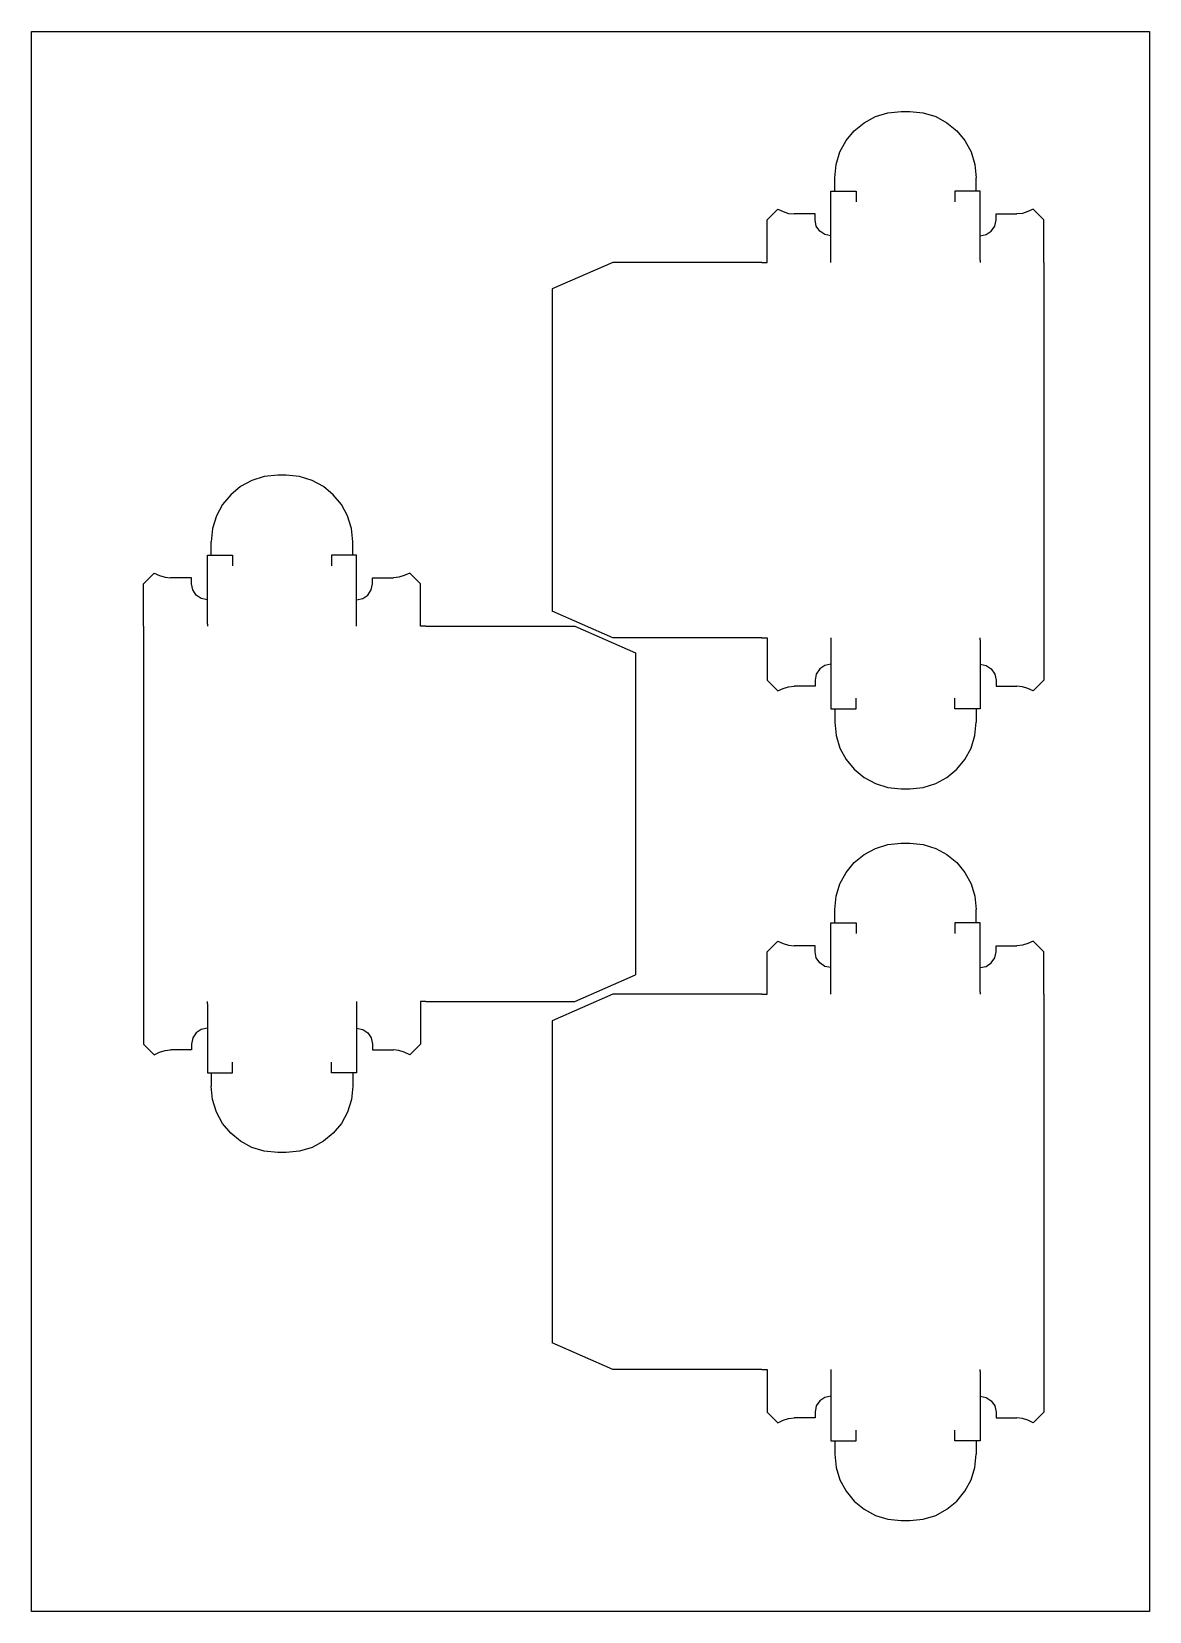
# Model space of a CAD drawing. Extents: x 0 to 210, y 0 to 297.
import ezdxf

# ---------------------------------------------------------------- set-up
doc = ezdxf.new("R2010")
doc.units = 0

msp = doc.modelspace()

# ---------------------------------------------------------------- linework, layer by layer
at = {"layer": 'Layer 1'}
for p, q in [((0, 297), (210, 297)), ((0, 0), (0, 297)), ((210, 297), (210, 0)), ((154.544565, 278.347845), (156.394531, 279.874206)), ((156.394531, 279.874206), (158.517836, 281.026698)), ((158.517836, 281.026698), (160.864214, 281.755054)), ((160.864214, 281.755054), (163.3834, 282.00901)), ((163.3834, 282.00901), (164.9834, 282.00901)), ((164.9834, 282.00901), (167.502587, 281.755054)), ((167.502587, 281.755054), (169.848966, 281.026698)), ((169.848966, 281.026698), (171.972272, 279.874206)), ((171.972272, 279.874206), (173.82224, 278.347845)), ((151.865712, 274.374574), (153.018204, 276.497879)), ((153.018204, 276.497879), (154.544565, 278.347845)), ((173.82224, 278.347845), (175.348603, 276.497879)), ((175.348603, 276.497879), (176.501097, 274.374574)), ((151.137356, 272.028196), (151.865712, 274.374574)), ((176.501097, 274.374574), (177.229454, 272.028196)), ((150.8834, 269.50901), (151.137356, 272.028196)), ((177.229454, 272.028196), (177.48341, 269.50901)), ((150.8834, 267.00901), (150.8834, 269.50901)), ((177.48341, 267.00901), (177.48341, 269.50901)), ((150.1834, 254.00901), (150.1834, 267.00901)), ((150.1834, 267.00901), (154.89173, 267.00901)), ((154.89173, 267.00901), (154.89173, 265.00901)), ((178.1834, 267.00901), (173.47507, 267.00901)), ((173.47507, 267.00901), (173.47507, 265.00901)), ((178.1834, 254.00901), (178.1834, 267.00901)), ((138.1834, 261.60901), (140.1834, 263.60901)), ((138.1834, 253.60901), (138.1834, 261.60901)), ((140.1834, 263.60901), (141.20475, 263.1494)), ((141.20475, 263.1494), (142.207298, 262.820346)), ((142.207298, 262.820346), (143.25657, 262.70901)), ((147.1834, 262.70901), (143.25657, 262.70901)), ((147.1834, 261.60901), (147.1834, 262.70901)), ((147.419155, 260.441276), (147.1834, 261.60901)), ((180.947635, 260.441276), (181.18339, 261.60901)), ((181.18339, 261.60901), (181.18339, 262.70901)), ((181.18339, 262.70901), (185.11019, 262.70901)), ((186.159471, 262.820346), (185.11019, 262.70901)), ((187.16202, 263.1494), (186.159471, 262.820346)), ((188.18337, 263.60901), (187.16202, 263.1494)), ((190.18337, 261.60901), (188.18337, 263.60901)), ((190.18337, 253.60901), (190.18337, 261.60901)), ((148.062081, 259.487691), (147.419155, 260.441276)), ((149.015666, 258.844765), (148.062081, 259.487691)), ((150.1834, 258.60901), (149.015666, 258.844765)), ((150.1834, 258.60901), (150.1834, 258.60901)), ((178.1834, 258.60901), (179.351128, 258.844765)), ((179.351128, 258.844765), (180.30471, 259.487691)), ((180.30471, 259.487691), (180.947635, 260.441276)), ((109.18339, 253.60901), (97.770884, 248.60901)), ((137.1834, 253.60901), (109.18339, 253.60901)), ((137.1834, 253.60901), (138.1834, 253.60901)), ((150.1834, 253.60901), (150.1834, 254.00901)), ((178.1834, 254.00901), (178.1834, 253.60901)), ((190.18337, 253.60901), (190.18337, 182.65904)), ((97.770884, 248.60901), (97.770884, 188.05904)), ((39.246867, 211.4597), (37.396899, 209.93334)), ((41.370173, 212.61219), (39.246867, 211.4597)), ((43.716552, 213.340545), (41.370173, 212.61219)), ((46.235739, 213.5945), (43.716552, 213.340545)), ((47.835739, 213.5945), (46.235739, 213.5945)), ((50.354925, 213.340545), (47.835739, 213.5945)), ((52.701303, 212.61219), (50.354925, 213.340545)), ((54.824608, 211.4597), (52.701303, 212.61219)), ((56.674574, 209.93334), (54.824608, 211.4597)), ((35.870536, 208.083376), (34.718042, 205.960073)), ((37.396899, 209.93334), (35.870536, 208.083376)), ((58.200935, 208.083376), (56.674574, 209.93334)), ((59.353427, 205.960073), (58.200935, 208.083376)), ((34.718042, 205.960073), (33.989685, 203.613696)), ((60.081783, 203.613696), (59.353427, 205.960073)), ((33.989685, 203.613696), (33.735729, 201.09451)), ((60.335739, 201.09451), (60.081783, 203.613696)), ((33.735729, 198.59451), (33.735729, 201.09451)), ((60.335739, 198.59451), (60.335739, 201.09451)), ((33.035739, 185.59451), (33.035739, 198.59451)), ((33.035739, 198.59451), (37.744069, 198.59451)), ((37.744069, 198.59451), (37.744069, 196.59451)), ((61.035739, 198.59451), (56.327409, 198.59451)), ((56.327409, 198.59451), (56.327409, 196.59451)), ((61.035739, 185.59451), (61.035739, 198.59451)), ((21.035767, 193.19451), (23.035767, 195.19451)), ((21.035767, 185.19451), (21.035767, 193.19451)), ((23.035767, 195.19451), (24.057119, 194.7349)), ((24.057119, 194.7349), (25.059668, 194.405841)), ((25.059668, 194.405841), (26.108949, 194.2945)), ((30.035749, 194.2945), (26.108949, 194.2945)), ((30.035749, 193.19451), (30.035749, 194.2945)), ((30.271504, 192.026776), (30.035749, 193.19451)), ((63.799984, 192.026776), (64.035739, 193.19451)), ((64.035739, 193.19451), (64.035739, 194.29451)), ((64.035739, 194.29451), (67.962569, 194.29451)), ((69.011842, 194.405846), (67.962569, 194.29451)), ((70.014389, 194.7349), (69.011842, 194.405846)), ((71.035739, 195.19451), (70.014389, 194.7349)), ((73.035739, 193.19451), (71.035739, 195.19451)), ((73.035739, 185.19451), (73.035739, 193.19451)), ((30.914429, 191.073191), (30.271504, 192.026776)), ((31.868011, 190.430265), (30.914429, 191.073191)), ((33.035739, 190.19451), (31.868011, 190.430265)), ((61.035739, 190.19451), (62.203473, 190.430265)), ((61.035739, 190.19451), (61.035739, 190.19451)), ((62.203473, 190.430265), (63.157058, 191.073191)), ((63.157058, 191.073191), (63.799984, 192.026776)), ((109.18339, 183.05904), (97.770884, 188.05904)), ((97.770884, 188.05904), (97.770884, 188.05904)), ((97.770884, 188.05904), (97.770884, 188.05904)), ((97.770884, 188.05904), (97.770884, 188.05904)), ((97.770884, 188.05904), (97.770884, 188.05904)), ((97.770884, 188.05904), (97.770884, 188.05904)), ((97.770884, 188.05904), (97.770884, 188.05904)), ((97.770884, 188.05904), (97.770884, 188.05904)), ((97.770884, 188.05904), (97.770884, 188.05904)), ((21.035767, 185.19451), (21.035767, 114.24454)), ((33.035739, 185.59451), (33.035739, 185.19451)), ((61.035739, 185.19451), (61.035739, 185.59451)), ((74.035739, 185.19451), (73.035739, 185.19451)), ((74.035739, 185.19451), (102.03575, 185.19451)), ((102.03575, 185.19451), (113.44825, 180.19451)), ((137.1834, 183.05904), (109.18339, 183.05904)), ((137.1834, 183.05904), (138.1834, 183.05904)), ((138.1834, 183.05904), (138.1834, 175.05904)), ((150.1834, 183.05904), (150.1834, 182.65904)), ((150.1834, 182.65904), (150.1834, 169.65904)), ((178.1834, 182.65904), (178.1834, 183.05904)), ((178.1834, 182.65904), (178.1834, 169.65904)), ((190.18337, 183.05904), (190.18337, 175.05904)), ((113.44825, 180.19451), (113.44825, 119.64454)), ((147.419155, 176.226778), (147.1834, 175.05904)), ((148.062081, 177.180363), (147.419155, 176.226778)), ((149.015666, 177.823286), (148.062081, 177.180363)), ((150.1834, 178.05904), (149.015666, 177.823286)), ((150.1834, 178.05904), (150.1834, 178.05904)), ((178.1834, 178.05904), (179.351128, 177.823286)), ((179.351128, 177.823286), (180.30471, 177.180363)), ((180.30471, 177.180363), (180.947635, 176.226778)), ((180.947635, 176.226778), (181.18339, 175.05904)), ((138.1834, 175.05904), (140.1834, 173.05904)), ((140.1834, 173.05904), (141.20475, 173.51865)), ((141.20475, 173.51865), (142.207298, 173.847704)), ((142.207298, 173.847704), (143.25657, 173.95904)), ((147.1834, 173.95904), (143.25657, 173.95904)), ((147.1834, 175.05904), (147.1834, 173.95904)), ((181.18339, 175.05904), (181.18339, 173.95904)), ((181.18339, 173.95904), (185.11019, 173.95904)), ((186.159471, 173.847704), (185.11019, 173.95904)), ((187.16202, 173.51865), (186.159471, 173.847704)), ((188.18337, 173.05904), (187.16202, 173.51865)), ((190.18337, 175.05904), (188.18337, 173.05904)), ((150.1834, 169.65904), (154.89173, 169.65904)), ((150.8834, 169.65904), (150.8834, 167.15904)), ((154.89173, 169.65904), (154.89173, 171.65904)), ((173.47507, 169.65904), (173.47507, 171.65904)), ((178.1834, 169.65904), (173.47507, 169.65904)), ((177.48341, 169.65904), (177.48341, 167.15904)), ((150.8834, 167.15904), (151.137356, 164.639854)), ((177.229454, 164.639854), (177.48341, 167.15904)), ((151.137356, 164.639854), (151.865712, 162.293476)), ((176.501097, 162.293476), (177.229454, 164.639854)), ((151.865712, 162.293476), (153.018204, 160.170171)), ((175.348603, 160.170171), (176.501097, 162.293476)), ((153.018204, 160.170171), (154.544565, 158.320205)), ((154.544565, 158.320205), (156.394531, 156.793844)), ((171.972272, 156.793844), (173.82224, 158.320205)), ((173.82224, 158.320205), (175.348603, 160.170171)), ((156.394531, 156.793844), (158.517836, 155.641352)), ((158.517836, 155.641352), (160.864214, 154.912996)), ((160.864214, 154.912996), (163.3834, 154.65904)), ((163.3834, 154.65904), (164.9834, 154.65904)), ((164.9834, 154.65904), (167.502587, 154.912996)), ((167.502587, 154.912996), (169.848966, 155.641352)), ((169.848966, 155.641352), (171.972272, 156.793844)), ((156.394531, 142.290826), (158.517836, 143.443318)), ((158.517836, 143.443318), (160.864214, 144.171674)), ((160.864214, 144.171674), (163.3834, 144.42563)), ((163.3834, 144.42563), (164.9834, 144.42563)), ((164.9834, 144.42563), (167.502587, 144.171674)), ((167.502587, 144.171674), (169.848966, 143.443318)), ((169.848966, 143.443318), (171.972272, 142.290826)), ((153.018204, 138.914499), (154.544565, 140.764465)), ((154.544565, 140.764465), (156.394531, 142.290826)), ((171.972272, 142.290826), (173.82224, 140.764465)), ((173.82224, 140.764465), (175.348603, 138.914499)), ((151.137356, 134.444816), (151.865712, 136.791194)), ((151.865712, 136.791194), (153.018204, 138.914499)), ((175.348603, 138.914499), (176.501097, 136.791194)), ((176.501097, 136.791194), (177.229454, 134.444816)), ((150.8834, 131.92563), (151.137356, 134.444816)), ((177.229454, 134.444816), (177.48341, 131.92563)), ((150.8834, 129.42563), (150.8834, 131.92563)), ((177.48341, 129.42563), (177.48341, 131.92563)), ((150.1834, 116.42563), (150.1834, 129.42563)), ((150.1834, 129.42563), (154.89173, 129.42563)), ((154.89173, 129.42563), (154.89173, 127.42563)), ((178.1834, 129.42563), (173.47507, 129.42563)), ((173.47507, 129.42563), (173.47507, 127.42563)), ((178.1834, 116.42563), (178.1834, 129.42563)), ((138.1834, 124.02563), (140.1834, 126.02563)), ((140.1834, 126.02563), (141.20475, 125.56602)), ((141.20475, 125.56602), (142.207298, 125.236966)), ((142.207298, 125.236966), (143.25657, 125.12563)), ((147.1834, 125.12563), (143.25657, 125.12563)), ((147.1834, 124.02563), (147.1834, 125.12563)), ((181.18339, 124.02563), (181.18339, 125.12563)), ((181.18339, 125.12563), (185.11019, 125.12563)), ((186.159471, 125.236966), (185.11019, 125.12563)), ((187.16202, 125.56602), (186.159471, 125.236966)), ((188.18337, 126.02563), (187.16202, 125.56602)), ((190.18337, 124.02563), (188.18337, 126.02563)), ((138.1834, 116.02563), (138.1834, 124.02563)), ((147.419155, 122.857896), (147.1834, 124.02563)), ((148.062081, 121.904311), (147.419155, 122.857896)), ((149.015666, 121.261385), (148.062081, 121.904311)), ((179.351128, 121.261385), (180.30471, 121.904311)), ((180.30471, 121.904311), (180.947635, 122.857896)), ((180.947635, 122.857896), (181.18339, 124.02563)), ((190.18337, 116.02563), (190.18337, 124.02563)), ((102.03575, 114.64454), (113.44825, 119.64454)), ((113.44825, 119.64454), (113.44825, 119.64454)), ((113.44825, 119.64454), (113.44825, 119.64454)), ((113.44825, 119.64454), (113.44825, 119.64454)), ((113.44825, 119.64454), (113.44825, 119.64454)), ((113.44825, 119.64454), (113.44825, 119.64454)), ((113.44825, 119.64454), (113.44825, 119.64454)), ((113.44825, 119.64454), (113.44825, 119.64454)), ((113.44825, 119.64454), (113.44825, 119.64454)), ((150.1834, 121.02563), (149.015666, 121.261385)), ((150.1834, 121.02563), (150.1834, 121.02563)), ((178.1834, 121.02563), (179.351128, 121.261385)), ((109.18339, 116.02563), (97.770888, 111.02563)), ((137.1834, 116.02563), (109.18339, 116.02563)), ((137.1834, 116.02563), (138.1834, 116.02563)), ((150.1834, 116.02563), (150.1834, 116.42563)), ((178.1834, 116.42563), (178.1834, 116.02563)), ((190.18337, 116.02563), (190.18337, 45.07566)), ((21.035767, 114.64454), (21.035767, 106.64454)), ((33.035739, 114.24454), (33.035739, 114.64454)), ((33.035739, 114.24454), (33.035739, 101.24454)), ((61.035739, 114.64454), (61.035739, 114.24454)), ((61.035739, 114.24454), (61.035739, 101.24454)), ((73.035739, 114.64454), (73.035739, 106.64454)), ((74.035739, 114.64454), (73.035739, 114.64454)), ((74.035739, 114.64454), (102.03575, 114.64454)), ((97.770888, 111.02563), (97.770888, 50.47566)), ((30.271504, 107.812278), (30.035749, 106.64454)), ((30.914429, 108.765862), (30.271504, 107.812278)), ((31.868011, 109.408786), (30.914429, 108.765862)), ((33.035739, 109.64454), (31.868011, 109.408786)), ((61.035739, 109.64454), (61.035739, 109.64454)), ((61.035739, 109.64454), (62.203473, 109.408786)), ((62.203473, 109.408786), (63.157058, 108.765862)), ((63.157058, 108.765862), (63.799984, 107.812278)), ((63.799984, 107.812278), (64.035739, 106.64454)), ((21.035767, 106.64454), (23.035767, 104.64454)), ((23.035767, 104.64454), (24.057119, 105.10415)), ((24.057119, 105.10415), (25.059668, 105.433204)), ((25.059668, 105.433204), (26.108949, 105.54454)), ((30.035749, 105.54454), (26.108949, 105.54454)), ((30.035749, 106.64454), (30.035749, 105.54454)), ((64.035739, 106.64454), (64.035739, 105.54454)), ((64.035739, 105.54454), (67.962569, 105.54454)), ((69.011842, 105.433204), (67.962569, 105.54454)), ((70.014389, 105.10415), (69.011842, 105.433204)), ((71.035739, 104.64454), (70.014389, 105.10415)), ((73.035739, 106.64454), (71.035739, 104.64454)), ((33.035739, 101.24454), (37.744069, 101.24454)), ((33.735729, 101.24454), (33.735729, 98.74454)), ((37.744069, 101.24454), (37.744069, 103.24454)), ((56.327409, 101.24454), (56.327409, 103.24454)), ((61.035739, 101.24454), (56.327409, 101.24454)), ((60.335739, 101.24454), (60.335739, 98.74454)), ((33.989685, 96.225351), (33.735729, 98.74454)), ((60.335739, 98.74454), (60.081783, 96.225351)), ((34.718042, 93.878971), (33.989685, 96.225351)), ((60.081783, 96.225351), (59.353427, 93.878971)), ((35.870536, 91.755666), (34.718042, 93.878971)), ((59.353427, 93.878971), (58.200935, 91.755666)), ((37.396899, 89.905701), (35.870536, 91.755666)), ((39.246867, 88.379341), (37.396899, 89.905701)), ((56.674574, 89.905701), (54.824608, 88.379341)), ((58.200935, 91.755666), (56.674574, 89.905701)), ((41.370173, 87.22685), (39.246867, 88.379341)), ((43.716552, 86.498495), (41.370173, 87.22685)), ((46.235739, 86.24454), (43.716552, 86.498495)), ((47.835739, 86.24454), (46.235739, 86.24454)), ((50.354925, 86.498495), (47.835739, 86.24454)), ((52.701303, 87.22685), (50.354925, 86.498495)), ((54.824608, 88.379341), (52.701303, 87.22685)), ((109.18339, 45.47566), (97.770888, 50.47566)), ((97.770888, 50.47566), (97.770888, 50.47566)), ((97.770888, 50.47566), (97.770888, 50.47566)), ((97.770888, 50.47566), (97.770888, 50.47566)), ((97.770888, 50.47566), (97.770888, 50.47566)), ((97.770888, 50.47566), (97.770888, 50.47566)), ((97.770888, 50.47566), (97.770888, 50.47566)), ((97.770888, 50.47566), (97.770888, 50.47566)), ((97.770888, 50.47566), (97.770888, 50.47566)), ((137.1834, 45.47566), (109.18339, 45.47566)), ((137.1834, 45.47566), (138.1834, 45.47566)), ((138.1834, 45.47566), (138.1834, 37.47566)), ((150.1834, 45.47566), (150.1834, 45.07566)), ((150.1834, 45.07566), (150.1834, 32.07566)), ((178.1834, 45.07566), (178.1834, 45.47566)), ((178.1834, 45.07566), (178.1834, 32.07566)), ((190.18337, 45.47566), (190.18337, 37.47566)), ((147.419155, 38.643398), (147.1834, 37.47566)), ((148.062081, 39.596982), (147.419155, 38.643398)), ((149.015666, 40.239906), (148.062081, 39.596982)), ((150.1834, 40.47566), (149.015666, 40.239906)), ((150.1834, 40.47566), (150.1834, 40.47566)), ((178.1834, 40.47566), (179.351128, 40.239906)), ((179.351128, 40.239906), (180.30471, 39.596982)), ((180.30471, 39.596982), (180.947635, 38.643398)), ((180.947635, 38.643398), (181.18339, 37.47566)), ((138.1834, 37.47566), (140.1834, 35.47566)), ((140.1834, 35.47566), (141.20475, 35.93527)), ((141.20475, 35.93527), (142.207298, 36.264324)), ((142.207298, 36.264324), (143.25657, 36.37566)), ((147.1834, 36.37566), (143.25657, 36.37566)), ((147.1834, 37.47566), (147.1834, 36.37566)), ((181.18339, 37.47566), (181.18339, 36.37566)), ((181.18339, 36.37566), (185.11019, 36.37566)), ((186.159471, 36.264324), (185.11019, 36.37566)), ((187.16202, 35.93527), (186.159471, 36.264324)), ((188.18337, 35.47566), (187.16202, 35.93527)), ((190.18337, 37.47566), (188.18337, 35.47566)), ((154.89173, 32.07566), (154.89173, 34.07566)), ((173.47507, 32.07566), (173.47507, 34.07566)), ((150.1834, 32.07566), (154.89173, 32.07566)), ((150.8834, 32.07566), (150.8834, 29.57566)), ((178.1834, 32.07566), (173.47507, 32.07566)), ((177.48341, 32.07566), (177.48341, 29.57566)), ((150.8834, 29.57566), (151.137356, 27.056474)), ((151.137356, 27.056474), (151.865712, 24.710096)), ((176.501097, 24.710096), (177.229454, 27.056474)), ((177.229454, 27.056474), (177.48341, 29.57566)), ((151.865712, 24.710096), (153.018204, 22.586791)), ((175.348603, 22.586791), (176.501097, 24.710096)), ((153.018204, 22.586791), (154.544565, 20.736825)), ((173.82224, 20.736825), (175.348603, 22.586791)), ((154.544565, 20.736825), (156.394531, 19.210464)), ((156.394531, 19.210464), (158.517836, 18.057972)), ((158.517836, 18.057972), (160.864214, 17.329616)), ((167.502587, 17.329616), (169.848966, 18.057972)), ((169.848966, 18.057972), (171.972272, 19.210464)), ((171.972272, 19.210464), (173.82224, 20.736825)), ((160.864214, 17.329616), (163.3834, 17.07566)), ((163.3834, 17.07566), (164.9834, 17.07566)), ((164.9834, 17.07566), (167.502587, 17.329616)), ((210, 0), (0, 0))]:
    msp.add_line(p, q, dxfattribs=at)

doc.saveas('drawing.dxf')
